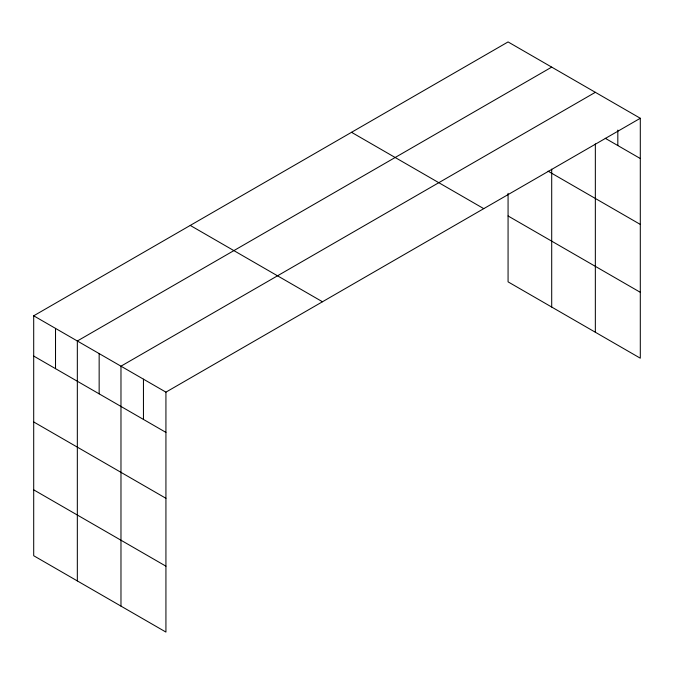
<?xml version="1.0" encoding="UTF-8"?>
<svg xmlns="http://www.w3.org/2000/svg" width="674" height="674" viewBox="0 0 674 674"><rect width="100%" height="100%" fill="white"/><g stroke="black" fill="none" stroke-linecap="round" stroke-linejoin="round"><path stroke-width="1.01" d="M595.344 143.899L595.344 332.24M33.7 315.803L165.93 392.142L165.93 632.069L33.7 555.73L33.7 315.803L508.07 41.931L640.3 118.27L640.3 358.197L508.07 281.858L508.07 193.337M551.703 67.122L77.333 340.993L77.333 580.921M595.344 92.313L120.975 366.184L120.975 606.12M165.93 392.142L640.3 118.27M605.235 138.28L640.3 158.525M548.072 171.171L640.3 224.417M508.07 215.966L640.3 292.305M351.525 132.306L483.755 208.645M190.245 225.419L322.475 301.767M33.7 356.057L165.93 432.405M33.7 421.949L165.93 498.297M33.7 489.838L165.93 566.177M617.822 130.065L617.822 145.55M551.703 169.149L551.703 307.049M143.452 379.167L143.452 419.422M99.154 353.589L99.154 393.852M55.521 328.398L55.521 368.653"/></g></svg>
